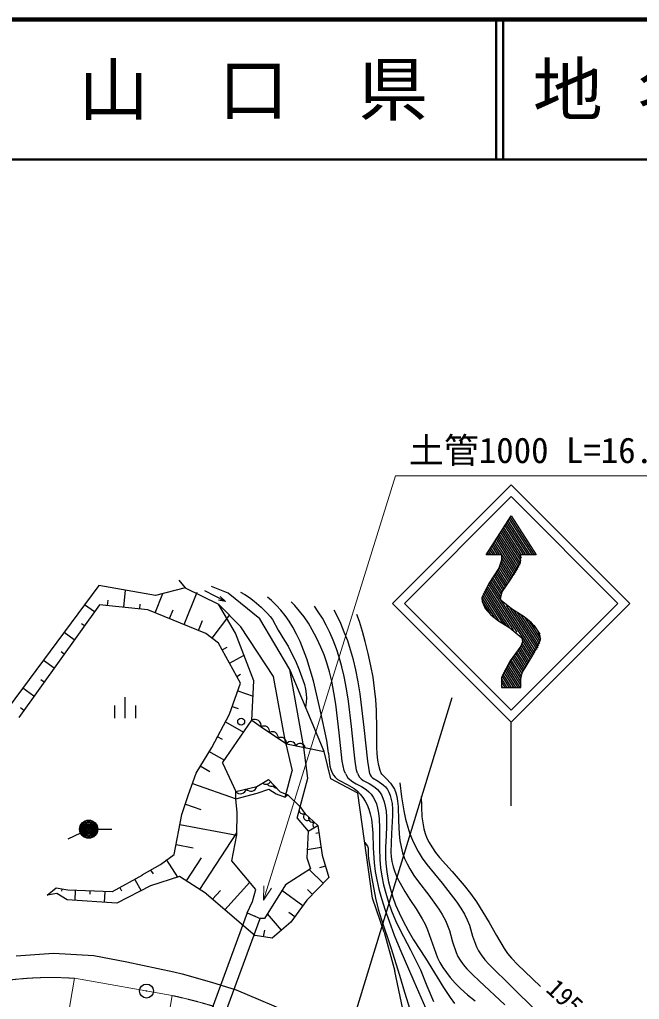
# Model space of a CAD drawing. Units: millimetres, scale not verified. Extents: x 40000 to 680000, y 20000 to 380000.
# Drawn here: x 333640 to 378008, y 309927 to 380000 of the extents above; entities that cross this region are included whole.
import ezdxf
from ezdxf.enums import TextEntityAlignment as Align

# ---------------------------------------------------------------- set-up
doc = ezdxf.new("R2010")
doc.units = ezdxf.units.MM
doc.header["$LTSCALE"] = 1000
doc.linetypes.add('CHAIN', pattern=[18.5, 12, -1.5, 3.5, -1.5])
for name, color, linetype, lineweight in [('M-BGD', 7, 'Continuous', 25), ('M-BMK', 2, 'CHAIN', 13), ('M-BMK-SRVR', 3, 'Continuous', 25), ('M-STR-HTXT', 7, 'Continuous', 13), ('M-STR-STRC', 7, 'Continuous', 25), ('M-TTL', 2, 'Continuous', 140), ('M-TTL-LINE', 7, 'Continuous', 50)]:
    doc.layers.add(name, color=color, linetype=linetype, lineweight=lineweight)
doc.layers.add('M-TTL-TXT', color=7, linetype='Continuous')
doc.styles.add('ＭＳ ゴシック', font='')
doc.styles.get('ＭＳ ゴシック').set_extended_font_data('MS Gothic')

msp = doc.modelspace()

# ---------------------------------------------------------------- linework, layer by layer
at = {"layer": 'M-BGD'}
for p, q in [((345033, 339908), (345495, 339354)), ((339323, 339536), (332834, 330785)), ((343377, 338824), (339323, 339536)), ((341091, 337972), (341218, 339203)), ((345495, 339354), (343377, 338824)), ((345495, 339354), (347888, 338191)), ((348565, 338989), (347386, 339456)), ((339939, 338091), (339979, 338485)), ((343338, 337582), (343898, 338955)), ((345414, 336736), (346362, 339060)), ((348387, 338374), (346890, 339142)), ((348387, 338374), (347877, 338475)), ((348008, 338730), (348387, 338374)), ((350838, 337150), (348565, 338989)), ((349447, 339060), (349752, 338893)), ((349752, 338893), (350101, 338662)), ((350101, 338662), (350439, 338402)), ((351663, 338457), (351395, 338686)), ((352027, 338108), (351663, 338457)), ((339363, 338150), (333582, 330096)), ((339001, 337647), (338297, 338153)), ((342819, 337794), (339363, 338150)), ((342243, 337853), (342278, 338198)), ((346971, 336100), (342819, 337794)), ((344376, 337159), (344637, 337799)), ((349482, 336566), (347888, 338191)), ((349101, 336121), (347888, 338191)), ((350439, 338402), (350922, 337979)), ((350922, 337979), (351385, 337534)), ((352348, 337756), (352027, 338108)), ((352642, 337388), (352348, 337756)), ((353342, 338100), (353092, 338360)), ((353684, 337701), (353342, 338100)), ((355022, 337652), (354747, 338042)), ((356358, 337402), (356166, 337769)), ((347426, 335755), (348700, 337432)), ((352989, 333513), (350838, 337150)), ((351385, 337534), (351571, 337323)), ((351571, 337323), (351735, 337092)), ((351735, 337092), (352154, 336337)), ((352935, 336970), (352642, 337388)), ((353999, 337287), (353684, 337701)), ((354311, 336826), (353999, 337287)), ((355321, 337182), (355022, 337652)), ((355594, 336696), (355321, 337182)), ((356635, 336803), (356358, 337402)), ((357967, 336959), (357790, 337457)), ((338279, 336640), (338063, 336795)), ((346452, 336312), (346744, 337028)), ((351806, 333026), (349482, 336566)), ((353202, 336537), (352935, 336970)), ((353473, 336039), (353202, 336537)), ((354594, 336354), (354311, 336826)), ((354919, 335736), (354594, 336354)), ((355860, 336161), (355594, 336696)), ((356884, 336194), (356635, 336803)), ((358188, 336245), (357967, 336959)), ((337556, 335633), (336821, 336161)), ((347881, 335409), (346971, 336100)), ((350418, 332719), (349101, 336121)), ((352154, 336337), (352600, 335595)), ((353718, 335523), (353473, 336039)), ((355212, 335116), (354919, 335736)), ((356096, 335616), (355860, 336161)), ((357125, 335563), (356884, 336194)), ((358378, 335526), (358188, 336245)), ((349450, 332551), (347881, 335409)), ((348143, 334933), (348495, 335126)), ((352600, 335595), (352858, 335180)), ((352858, 335180), (353091, 334747)), ((353971, 334915), (353718, 335523)), ((355435, 334559), (355212, 335116)), ((356326, 335007), (356096, 335616)), ((356526, 334393), (356326, 335007)), ((357334, 334930), (357125, 335563)), ((358600, 334656), (358378, 335526)), ((336834, 334627), (336608, 334788)), ((348666, 333980), (349706, 334551)), ((353091, 334747), (353381, 334136)), ((354199, 334289), (353971, 334915)), ((354447, 333506), (354199, 334289)), ((355629, 333995), (355435, 334559)), ((356716, 333707), (356526, 334393)), ((357534, 334218), (357334, 334930)), ((358789, 333790), (358600, 334656)), ((336111, 333620), (335344, 334170)), ((353381, 334136), (353650, 333499)), ((355819, 333343), (355629, 333995)), ((356877, 333014), (356716, 333707)), ((357705, 333504), (357534, 334218)), ((358938, 332975), (358789, 333790)), ((349189, 333027), (349463, 333178)), ((352709, 328205), (351806, 333026)), ((355441, 327662), (352989, 333513)), ((353977, 327953), (352989, 333513)), ((353650, 333499), (353852, 332979)), ((353852, 332979), (354025, 332449)), ((354668, 332708), (354447, 333506)), ((355980, 332681), (355819, 333343)), ((357044, 332133), (356877, 333014)), ((357876, 332641), (357705, 333504)), ((359057, 332158), (358938, 332975)), ((334666, 331606), (333868, 332179)), ((335389, 332613), (335154, 332782)), ((348671, 330315), (349450, 332551)), ((350254, 329909), (350418, 332719)), ((354025, 332449), (354108, 332105)), ((355175, 330545), (354668, 332708)), ((356143, 331871), (355980, 332681)), ((358017, 331771), (357876, 332641)), ((359141, 331367), (359057, 332158)), ((341184, 331536), (341184, 330036)), ((349256, 331992), (350353, 331609)), ((354108, 332105), (354162, 331755)), ((354162, 331755), (354179, 331469)), ((354179, 331469), (354165, 331177)), ((356276, 331051), (356143, 331871)), ((357180, 331256), (357044, 332133)), ((358310, 329372), (358017, 331771)), ((333944, 330600), (333699, 330775)), ((340434, 330936), (340434, 330036)), ((341934, 330936), (341934, 330036)), ((348866, 330874), (349290, 330726)), ((354139, 330991), (354105, 330800)), ((354165, 331177), (354139, 330991)), ((356525, 329003), (356276, 331051)), ((357399, 329434), (357180, 331256)), ((359196, 330577), (359141, 331367)), ((347411, 327940), (348671, 330315)), ((355639, 328437), (355175, 330545)), ((359219, 329274), (359196, 330577)), ((348165, 326835), (350254, 329909)), ((348371, 329788), (349670, 329050)), ((350254, 329909), (350935, 329411)), ((350935, 329411), (352736, 328200)), ((357586, 327614), (357399, 329434)), ((358572, 326970), (358310, 329372)), ((347773, 328734), (348137, 328527)), ((356742, 326968), (356525, 329003)), ((359211, 327967), (359219, 329274)), ((352709, 328205), (353145, 326281)), ((352736, 328200), (355441, 327662)), ((354262, 325749), (353977, 327953)), ((355736, 327730), (355639, 328437)), ((359236, 327491), (359211, 327967)), ((346276, 326100), (347411, 327940)), ((347174, 327680), (348304, 327039)), ((355929, 325690), (355441, 327662)), ((355754, 327543), (355736, 327730)), ((355754, 327543), (355791, 327070)), ((357659, 326964), (357586, 327614)), ((359290, 327027), (359236, 327491)), ((346575, 326627), (347266, 326234)), ((348165, 326835), (349127, 324790)), ((355791, 327070), (355855, 326618)), ((355855, 326618), (355918, 326370)), ((356798, 326623), (356742, 326968)), ((356882, 326292), (356798, 326623)), ((357762, 326316), (357659, 326964)), ((358631, 326508), (358572, 326970)), ((359361, 326656), (359290, 327027)), ((359462, 326296), (359361, 326656)), ((345739, 324587), (346276, 326100)), ((352660, 324380), (353145, 326281)), ((355918, 326370), (356009, 326137)), ((356009, 326137), (356105, 325967)), ((356105, 325967), (356225, 325815)), ((356965, 326076), (356882, 326292)), ((356965, 326076), (357039, 325930)), ((357039, 325930), (357145, 325780)), ((357824, 326109), (357762, 326316)), ((357824, 326109), (357877, 325982)), ((357877, 325982), (357972, 325830)), ((358719, 326051), (358631, 326508)), ((358719, 326051), (358745, 325980)), ((358745, 325980), (358807, 325868)), ((358807, 325868), (358896, 325771)), ((359533, 326099), (359462, 326296)), ((359566, 326027), (359533, 326099)), ((359566, 326027), (359893, 325713)), ((346019, 325365), (349155, 324269)), ((349127, 324790), (350616, 325147)), ((350616, 325147), (351465, 325648)), ((351465, 325648), (352289, 324768)), ((353736, 323688), (354262, 325749)), ((357845, 324685), (355929, 325690)), ((356225, 325815), (356373, 325683)), ((356373, 325683), (356544, 325571)), ((356544, 325571), (357078, 325301)), ((357078, 325301), (357596, 325004)), ((357145, 325780), (357278, 325645)), ((357278, 325645), (357492, 325489)), ((357492, 325489), (357734, 325349)), ((357734, 325349), (358110, 325153)), ((357972, 325830), (358092, 325703)), ((358092, 325703), (358241, 325593)), ((358110, 325153), (358457, 324939)), ((358241, 325593), (358672, 325358)), ((358672, 325358), (359077, 325103)), ((358896, 325771), (359302, 325535)), ((359302, 325535), (359676, 325284)), ((359676, 325284), (359832, 325125)), ((359893, 325713), (360191, 325386)), ((360191, 325386), (360344, 325177)), ((360344, 325177), (360472, 324951)), ((360854, 325406), (360985, 324404)), ((345249, 323161), (345739, 324587)), ((349121, 324279), (349127, 324790)), ((349121, 324279), (350641, 324681)), ((350641, 324681), (351481, 324953)), ((351481, 324953), (352001, 324629)), ((352001, 324629), (352660, 324380)), ((352289, 324768), (352849, 324569)), ((352849, 324569), (352660, 324380)), ((352849, 324569), (353736, 323688)), ((357596, 325004), (357817, 324818)), ((357817, 324818), (358022, 324604)), ((358473, 320250), (357845, 324685)), ((358022, 324604), (358214, 324367)), ((358457, 324939), (358640, 324783)), ((358640, 324783), (358802, 324606)), ((358802, 324606), (358947, 324401)), ((359077, 325103), (359251, 324943)), ((359251, 324943), (359401, 324765)), ((359401, 324765), (359536, 324556)), ((359536, 324556), (359646, 324329)), ((359832, 325125), (359964, 324949)), ((359964, 324949), (360079, 324742)), ((360079, 324742), (360172, 324514)), ((360172, 324514), (360249, 324233)), ((360472, 324951), (360571, 324705)), ((360571, 324705), (360642, 324447)), ((360642, 324447), (360702, 324093)), ((362387, 324443), (362400, 323708)), ((345505, 323896), (346614, 323508)), ((349208, 323303), (349121, 324279)), ((358214, 324367), (358380, 324114)), ((358380, 324114), (358524, 323835)), ((358524, 323835), (358641, 323541)), ((358947, 324401), (359069, 324174)), ((359069, 324174), (359178, 323904)), ((359178, 323904), (359263, 323612)), ((359646, 324329), (359743, 324055)), ((359743, 324055), (359815, 323758)), ((359815, 323758), (359872, 323378)), ((360249, 324233), (360301, 323929)), ((360301, 323929), (360333, 323520)), ((360702, 324093), (360733, 323727)), ((360985, 324404), (361146, 323415)), ((344700, 320293), (345249, 323161)), ((349189, 321699), (349208, 323303)), ((353501, 322877), (353736, 323688)), ((353736, 323688), (354054, 323212)), ((354054, 323212), (355001, 322357)), ((358641, 323541), (358745, 323189)), ((358745, 323189), (358821, 322826)), ((359263, 323612), (359335, 323237)), ((359335, 323237), (359380, 322838)), ((359872, 323378), (359901, 322973)), ((360336, 323090), (360258, 321784)), ((360333, 323520), (360336, 323090)), ((360733, 323727), (360755, 322726)), ((361146, 323415), (361269, 322825)), ((362400, 323708), (362442, 322980)), ((345111, 322444), (349183, 321666)), ((353501, 322877), (354288, 321967)), ((354288, 321967), (355001, 322357)), ((355001, 322357), (355307, 320253)), ((358821, 322826), (358886, 322334)), ((359380, 322838), (359409, 322208)), ((359901, 322973), (359905, 322318)), ((360755, 322726), (360806, 321747)), ((361269, 322825), (361422, 322242)), ((362442, 322980), (362495, 322548)), ((362495, 322548), (362577, 322128)), ((338000, 321818), (337097, 321388)), ((339236, 322097), (340236, 322097)), ((346537, 317780), (349191, 321832)), ((348831, 319827), (349189, 321699)), ((354288, 321967), (354208, 320058)), ((355077, 321831), (354837, 321796)), ((358886, 322334), (358923, 321824)), ((358923, 321824), (358957, 320756)), ((359409, 322208), (359408, 321551)), ((359905, 322318), (359878, 321635)), ((360258, 321784), (360210, 320468)), ((360806, 321747), (360863, 321282)), ((361422, 322242), (361574, 321772)), ((361574, 321772), (361754, 321314)), ((362577, 322128), (362671, 321792)), ((362671, 321792), (362794, 321468)), ((344837, 321010), (346059, 320777)), ((358347, 321141), (358460, 321017)), ((358460, 321017), (358543, 320881)), ((359408, 321551), (359397, 320734)), ((359878, 321635), (359837, 320805)), ((360863, 321282), (360948, 320829)), ((361754, 321314), (361947, 320906)), ((362794, 321468), (362953, 321142)), ((362953, 321142), (363140, 320829)), ((343725, 319565), (344700, 320293)), ((355230, 320779), (354232, 320634)), ((355307, 320253), (355772, 318646)), ((358900, 317172), (358473, 320250)), ((358543, 320881), (358583, 320733)), ((358583, 320733), (358593, 320573)), ((358593, 320573), (358586, 320270)), ((358586, 320270), (358609, 319978)), ((358957, 320756), (359022, 319687)), ((359397, 320734), (359416, 319937)), ((359837, 320805), (359828, 319986)), ((360210, 320468), (360229, 320117)), ((360948, 320829), (361061, 320411)), ((361061, 320411), (361202, 320003)), ((361947, 320906), (362169, 320506)), ((362169, 320506), (362469, 320038)), ((363140, 320829), (363410, 320445)), ((363410, 320445), (363709, 320074)), ((342410, 318842), (343725, 319565)), ((344135, 319921), (344956, 318676)), ((345578, 318408), (346657, 320056)), ((350563, 317787), (348831, 319827)), ((354208, 320058), (354471, 319264)), ((358609, 319978), (358843, 318570)), ((359022, 319687), (359100, 319075)), ((359416, 319937), (359480, 319328)), ((359828, 319986), (359873, 319433)), ((360229, 320117), (360277, 319782)), ((360277, 319782), (360372, 319405)), ((361202, 320003), (361372, 319627)), ((361372, 319627), (361570, 319260)), ((362469, 320038), (362799, 319578)), ((362799, 319578), (363883, 318240)), ((363709, 320074), (364602, 319086)), ((343006, 319176), (343191, 318896)), ((354471, 319264), (352680, 318132)), ((355381, 318241), (354379, 319206)), ((355539, 319450), (355110, 319326)), ((359100, 319075), (359207, 318469)), ((359480, 319328), (359572, 318731)), ((359873, 319433), (359947, 318889)), ((359947, 318889), (360052, 318342)), ((360372, 319405), (360495, 319042)), ((360495, 319042), (360668, 318632)), ((361570, 319260), (361864, 318794)), ((364602, 319086), (365469, 318084)), ((342441, 318803), (340266, 317628)), ((341898, 318510), (342337, 317696)), ((345098, 318722), (343011, 318046)), ((347017, 317466), (345098, 318722)), ((348337, 316342), (350127, 318300)), ((352680, 318132), (351178, 315720)), ((355772, 318646), (354210, 317025)), ((358843, 318570), (359109, 317162)), ((359207, 318469), (359358, 317800)), ((359572, 318731), (359698, 318121)), ((360052, 318342), (360186, 317804)), ((360668, 318632), (360871, 318231)), ((360871, 318231), (361210, 317652)), ((361864, 318794), (362190, 318333)), ((362190, 318333), (362927, 317371)), ((363883, 318240), (364941, 316884)), ((336257, 317888), (335612, 317368)), ((336307, 317494), (335614, 317379)), ((337086, 317748), (336257, 317888)), ((337049, 317039), (336307, 317494)), ((336672, 317818), (336647, 317669)), ((340266, 317628), (337086, 317748)), ((337616, 317728), (337589, 317002)), ((338676, 317688), (338668, 317461)), ((339736, 317648), (339706, 316859)), ((343011, 318046), (340605, 316798)), ((340810, 317922), (340939, 317683)), ((347017, 317466), (350497, 314502)), ((347457, 317091), (348023, 317709)), ((350302, 316926), (350563, 317787)), ((353924, 316630), (352424, 317718)), ((354601, 317431), (354240, 317778)), ((359358, 317800), (359539, 317136)), ((359698, 318121), (359851, 317525)), ((359851, 317525), (360047, 316892)), ((360186, 317804), (360358, 317247)), ((361210, 317652), (361578, 317083)), ((365469, 318084), (365916, 317496)), ((365916, 317496), (366336, 316895)), ((340605, 316798), (337049, 317039)), ((349935, 316109), (350302, 316926)), ((354210, 317025), (353064, 315444)), ((359736, 314731), (358900, 317172)), ((359109, 317162), (359316, 316386)), ((359539, 317136), (359797, 316319)), ((360047, 316892), (360269, 316271)), ((360358, 317247), (360558, 316698)), ((361578, 317083), (362033, 316394)), ((362927, 317371), (363639, 316391)), ((364941, 316884), (365222, 316458)), ((366336, 316895), (366801, 316170)), ((349935, 316109), (343109, 297593)), ((349935, 316109), (350851, 315712)), ((352391, 314876), (351394, 316058)), ((353351, 315840), (352918, 316153)), ((359316, 316386), (359553, 315612)), ((359797, 316319), (360084, 315513)), ((360269, 316271), (360558, 315566)), ((360558, 316698), (360807, 316108)), ((360807, 316108), (361086, 315526)), ((362033, 316394), (362461, 315691)), ((363639, 316391), (363892, 315988)), ((365222, 316458), (365480, 316015)), ((366801, 316170), (367245, 315424)), ((344014, 297166), (350851, 315712)), ((351178, 315720), (350851, 315712)), ((353064, 315444), (351719, 314309)), ((359553, 315612), (360204, 313641)), ((360084, 315513), (360463, 314522)), ((360558, 315566), (360875, 314870)), ((361086, 315526), (361444, 314848)), ((362461, 315691), (362664, 315307)), ((363892, 315988), (364119, 315568)), ((364119, 315568), (364280, 315211)), ((365480, 316015), (365671, 315629)), ((365671, 315629), (365835, 315229)), ((367245, 315424), (367769, 314489)), ((351108, 314405), (351184, 314885)), ((359736, 314731), (360498, 311940)), ((360875, 314870), (361611, 313473)), ((361444, 314848), (361829, 314182)), ((362664, 315307), (362841, 314909)), ((362841, 314909), (363188, 313899)), ((364280, 315211), (364413, 314843)), ((364413, 314843), (364636, 314048)), ((365835, 315229), (366071, 314454)), ((351719, 314309), (350497, 314502)), ((360463, 314522), (360869, 313544)), ((361829, 314182), (362688, 312867)), ((364636, 314048), (364885, 313272)), ((366071, 314454), (366335, 313689)), ((367769, 314489), (368317, 313573)), ((333394, 313047), (336073, 313228)), ((336073, 313228), (338953, 313065)), ((360204, 313641), (360830, 311650)), ((360869, 313544), (361851, 311243)), ((361611, 313473), (362331, 312042)), ((363188, 313899), (363562, 312905)), ((364885, 313272), (365017, 312994)), ((366335, 313689), (366493, 313394)), ((366493, 313394), (366678, 313113)), ((368317, 313573), (368577, 313216)), ((338953, 313065), (341323, 312611)), ((341323, 312611), (344693, 311906)), ((362688, 312867), (363531, 311519)), ((363562, 312905), (363733, 312555)), ((363733, 312555), (363933, 312214)), ((365017, 312994), (365174, 312732)), ((365174, 312732), (365400, 312418)), ((366678, 313113), (366953, 312762)), ((366953, 312762), (367257, 312423)), ((368577, 313216), (368863, 312874)), ((368863, 312874), (369313, 312400)), ((344693, 311906), (345279, 311746)), ((361582, 306824), (360498, 311940)), ((362331, 312042), (362791, 310901)), ((363933, 312214), (364188, 311842)), ((364188, 311842), (364469, 311485)), ((365400, 312418), (365656, 312115)), ((365656, 312115), (366084, 311675)), ((367257, 312423), (368910, 310809)), ((369313, 312400), (369786, 311945)), ((369786, 311945), (370359, 311409)), ((345279, 311746), (347369, 311164)), ((347369, 311164), (349133, 310608)), ((360830, 311650), (361188, 310435)), ((361851, 311243), (362859, 308950)), ((363531, 311519), (363984, 310774)), ((364469, 311485), (364821, 311092)), ((366084, 311675), (366541, 311248)), ((366541, 311248), (368373, 309545)), ((370359, 311409), (370918, 310858)), ((349133, 310608), (353408, 308806)), ((361188, 310435), (361574, 309231)), ((362791, 310901), (363274, 309784)), ((363984, 310774), (364459, 310053)), ((364821, 311092), (365202, 310714)), ((365202, 310714), (365713, 310254)), ((368910, 310809), (370562, 309151)), ((364459, 310053), (364775, 309624)), ((365713, 310254), (366245, 309818))]:
    msp.add_line(p, q, dxfattribs=at)
for centre, radius in [((349500, 329792), 249), ((338586, 322097), 650), ((338586, 322097), 572), ((338586, 322097), 494), ((338586, 322097), 416), ((338586, 322097), 338), ((338586, 322097), 260), ((338586, 322097), 182), ((338586, 322097), 104), ((338586, 322097), 26), ((350457, 315914), 9.4)]:
    msp.add_circle(centre, radius, dxfattribs=at)
for centre, radius, start, end in [((350458, 329474), 481, 352.48737, 115.08682), ((351151, 329084), 392, 348.7066, 123.46686), ((351751, 328680), 392, 348.7066, 123.46686), ((352352, 328276), 392, 348.7066, 123.46686), ((353046, 327992), 373, 11.37628, 146.13657), ((353722, 327857), 373, 11.37628, 146.13657), ((350199, 325243), 428, 219.94174, 347.04314), ((351261, 325742), 428, 236.07671, 324.59505), ((351689, 325600), 428, 219.94174, 295.33084), ((352117, 325459), 428, 219.94174, 259.03986), ((349455, 325064), 428, 219.94174, 347.04314), ((353939, 323479), 291, 193.55646, 293.28525), ((354257, 323003), 291, 134.1795, 293.28525), ((354296, 323374), 291, 213.73239, 242.11534), ((354614, 322897), 291, 167.08606, 288.76167), ((354933, 322421), 291, 138.21524, 226.37553)]:
    msp.add_arc(centre, radius, start, end, dxfattribs=at)
at = {"layer": 'M-BMK'}
msp.add_line((344573, 310199), (337576, 311434), dxfattribs=at)
for centre, radius, start, end in [((335879, 287360), 24133, 85.96936, 145.33124), ((337417, 276590), 34363, 50.37028, 77.98108)]:
    msp.add_arc(centre, radius, start, end, dxfattribs=at)
at = {"layer": 'M-BMK-SRVR'}
for radius in [500, 20]:
    msp.add_circle((342727, 310525), radius, dxfattribs=at)
at = {"layer": 'M-STR-HTXT'}
for p, q in [((351102, 317023), (360547, 347370)), ((360547, 347370), (385148, 347370)), ((351102, 317023), (351132, 318061)), ((351666, 317894), (351102, 317023)), ((337576, 311434), (334969, 296662)), ((344573, 310199), (341966, 295427))]:
    msp.add_line(p, q, dxfattribs=at)
at = {"layer": 'M-STR-STRC'}
for p, q in [((360343, 338250), (368828, 346736)), ((368828, 346736), (377313, 338250)), ((368828, 345887), (361191, 338250)), ((376465, 338250), (368828, 345887)), ((367028, 341714), (368828, 344514)), ((368596, 344153), (370164, 341714)), ((368673, 344273), (370319, 341714)), ((368751, 344394), (370473, 341714)), ((368828, 344514), (370628, 341714)), ((368132, 343432), (369515, 341281)), ((368210, 343552), (369533, 341493)), ((368287, 343672), (369546, 341714)), ((368364, 343793), (369701, 341714)), ((368442, 343913), (369855, 341714)), ((368519, 344033), (370010, 341714)), ((367669, 342711), (369135, 340429)), ((367746, 342831), (369211, 340552)), ((367823, 342951), (369286, 340676)), ((367901, 343071), (369356, 340807)), ((367978, 343192), (369419, 340950)), ((368055, 343312), (369476, 341101)), ((367205, 341989), (367383, 341714)), ((367283, 342110), (367537, 341714)), ((367360, 342230), (367692, 341714)), ((367437, 342350), (367846, 341714)), ((367514, 342470), (368001, 341714)), ((367592, 342590), (369056, 340313)), ((368128, 341714), (367028, 341714)), ((367051, 341749), (367073, 341714)), ((367128, 341869), (367228, 341714)), ((368121, 341286), (368892, 340087)), ((368131, 341511), (368976, 340196)), ((370628, 341714), (369528, 341714)), ((367907, 340657), (368553, 339653)), ((367974, 340794), (368638, 339760)), ((368032, 340944), (368723, 339869)), ((368085, 341102), (368807, 339978)), ((367438, 339945), (368103, 338910)), ((367520, 340057), (368163, 339057)), ((367603, 340168), (368235, 339185)), ((367683, 340285), (368310, 339309)), ((367759, 340406), (368390, 339426)), ((367834, 340530), (368471, 339540)), ((366958, 339248), (368718, 336512)), ((367034, 339372), (368964, 336368)), ((367113, 339489), (369235, 336187)), ((367194, 339603), (370422, 334581)), ((367277, 339715), (370501, 334699)), ((367357, 339830), (368065, 338728)), ((366732, 338639), (367662, 337192)), ((366769, 338821), (367950, 336984)), ((366825, 338975), (368221, 336803)), ((366889, 339116), (368473, 336651)), ((368828, 329765), (360343, 338250)), ((361191, 338250), (368828, 330614)), ((366743, 338382), (367316, 337491)), ((368474, 338092), (370578, 334820)), ((368739, 337920), (370654, 334941)), ((377313, 338250), (368828, 329765)), ((368828, 330614), (376465, 338250)), ((368981, 337785), (370728, 335067)), ((369235, 337630), (370795, 335204)), ((369496, 337464), (370854, 335351)), ((369774, 337273), (370903, 335517)), ((370075, 337045), (370927, 335720)), ((370462, 336683), (370872, 336045)), ((369396, 334975), (370017, 334009)), ((369471, 335100), (370096, 334127)), ((369540, 335232), (370178, 334240)), ((369598, 335382), (370260, 334353)), ((369635, 335565), (370341, 334467)), ((368901, 334303), (369595, 333223)), ((368985, 334413), (369656, 333370)), ((369068, 334524), (369720, 333509)), ((369152, 334635), (369788, 333645)), ((369235, 334745), (369860, 333773)), ((369317, 334858), (369940, 333889)), ((368412, 333622), (369300, 332240)), ((368486, 333746), (369454, 332240)), ((368568, 333860), (369517, 332383)), ((368649, 333973), (369504, 332644)), ((368731, 334087), (369518, 332863)), ((368815, 334196), (369550, 333053)), ((368118, 332877), (368527, 332240)), ((368154, 333060), (368682, 332240)), ((368209, 333216), (368836, 332240)), ((368271, 333360), (368991, 332240)), ((368340, 333493), (369145, 332240)), ((368102, 332661), (368373, 332240)), ((368110, 332409), (368218, 332240)), ((368128, 332240), (369528, 332240)), ((355754, 302627), (364613, 331508)), ((368828, 323765), (368828, 329765))]:
    msp.add_line(p, q, dxfattribs=at)
for points in [[(368128, 341714), (368128, 341340), (367956, 340760), (367238, 339670), (366734, 338648), (366745, 338375), (366965, 337890), (367381, 337429), (367923, 337003), (368728, 336505), (369603, 335791), (369631, 335508), (369523, 335197), (368762, 334130), (368130, 332950), (368128, 332240)], [(369528, 332240), (369516, 332842), (369638, 333328), (370316, 334431), (370923, 335632), (370910, 335906), (370697, 336391), (370293, 336855), (369764, 337285), (368845, 337865), (368114, 338465), (368068, 338623), (368181, 339084), (368804, 339972), (369492, 341150), (369528, 341714)]]:
    msp.add_lwpolyline(points, dxfattribs=at)
at = {"layer": 'M-TTL'}
msp.add_line((680000, 380000), (40000, 380000), dxfattribs=at)
at = {"layer": 'M-TTL-LINE'}
for p, q in [((367750, 380000), (367750, 370000)), ((368250, 380000), (368250, 370000)), ((40000, 370000), (680000, 370000))]:
    msp.add_line(p, q, dxfattribs=at)

# ---------------------------------------------------------------- texts
at = {"layer": 'M-BGD', "style": 'ＭＳ ゴシック'}
msp.add_text('195', height=1320, rotation=317, dxfattribs=at).set_placement((370969, 310260), align=Align.BOTTOM_LEFT)
at = {"layer": 'M-STR-HTXT', "style": 'ＭＳ ゴシック'}
msp.add_text('土管1000 L=16.5', height=1833, dxfattribs=at).set_placement((361514, 347732), align=Align.BOTTOM_LEFT)
at = {"layer": 'M-TTL-TXT', "style": 'ＭＳ ゴシック'}
msp.add_text('山\u3000口\u3000県', height=3666, dxfattribs=at).set_placement((350375, 375000), align=Align.MIDDLE_CENTER)
msp.add_text('地 名', height=3666, dxfattribs=at).set_placement((370380, 375000), align=Align.MIDDLE_LEFT)

doc.saveas('drawing.dxf')
